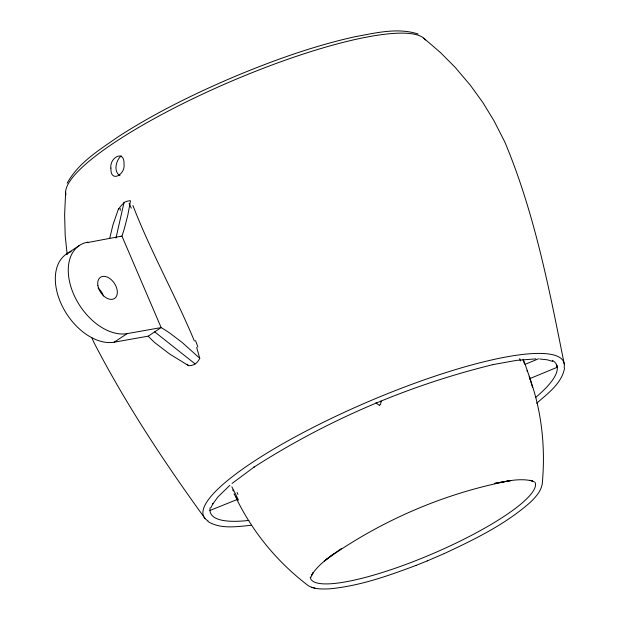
<?xml version="1.0" encoding="UTF-8"?>
<svg xmlns="http://www.w3.org/2000/svg" width="620" height="620" viewBox="0 0 620 620"><rect width="100%" height="100%" fill="white"/><g stroke="black" fill="none" stroke-linecap="round" stroke-linejoin="round"><path stroke-width="0.93" d="M65.635 192.184L64.62 214.652L65.193 235.708L67.2 254.704M564.564 368.125C561.759 383.501 547.708 393.537 536.688 403.232M109.763 238.126L112.956 224.874L118.521 208.708M115.994 238.026L123.923 202.911M310.705 577.607L313.147 572.601L311.682 574.98C318.99 563.658 330.607 556.086 341.457 548.506M210.94 507.703L212.877 503.696L212.521 504.347L218.015 496.829L229.857 485.305M67.193 183.14C78.562 162.44 99.766 149.668 118.591 136.501C155.108 112.956 194.254 93.744 234.19 76.756C273.133 60.489 313.053 46.128 354.284 36.882C375.046 33.123 397.366 27.241 418.097 34.023M311.682 574.98L312.062 574.368M232.035 483.468L254.154 467.023L253.743 467.302C327.205 420.128 408.836 385.121 493.66 364.467L493.179 364.576L516.576 360.367L535.82 358.879M327.693 558.388L324.361 561.092L334.141 553.544M121.171 155.852C115.94 160.317 113.181 171.678 120.024 175.731M327.252 558.744C381.928 520.164 445.454 492.737 511.291 480.485L494.489 483.43C506.982 481.104 520.079 477.966 532.72 480.988L530.123 480.329L534.3 481.849M66.371 254.092L79.314 245.528M87.11 242.645L121.939 236.088A100.959 29.396 -60.5 0 0 124.395 228.439L127.844 215.016L130.502 200.779A25.172 17.655 87.6 0 0 123.837 202.608M121.125 236.623L121.939 236.088L161.154 327.592A101.068 57.947 21.9 0 1 169.709 333.048L182.094 342.411L199.772 358.283A20.77 15.515 74 0 1 195.153 363.979A20.77 15.523 75.1 0 1 188.581 365.653L169.717 354.051L154.984 342.798A101.068 76.671 10.9 0 1 148.219 336.156L114.196 342.178A50.871 32.922 56.5 0 1 61.729 305.024A50.871 32.922 56.5 0 1 71.261 251.643M114.196 342.178L127.131 333.614L161.154 327.592L148.219 336.156M444.214 553.59C474.54 539.408 505.331 524.481 530.565 502.092C535.688 497.07 540.927 491.358 542.229 484.034C545.6 448.252 541.934 411.982 529.782 378.06M444.269 553.567L427.257 560.899M529.906 378.58L557.248 367.272L557.109 366.397M529.17 376.046L525.117 364.335L538.478 358.81M209.862 510.485L237.305 499.464L236.104 496.791M236.778 499.302C253.472 533.37 278.403 563.053 308.566 585.877C314.867 589.364 322.4 589.124 329.383 588.845C359.321 586.094 387.996 575.933 415.966 565.432M427.296 560.883L415.857 565.479M251.549 525.272C237.235 526.543 220.875 529.495 207.925 521.505M379.517 405.1L380.626 404.38L380.951 401.915M539.687 358.965L547.476 359.848L552.66 361.429M311.666 587.318L313.007 587.683M313.619 587.837L314.945 588.202M154.69 331.871L195.099 363.886M423.817 38.223L440.464 52.568L455.297 67.479L470.355 85.25L482.732 102.354L493.861 120.536L504.757 141.864C534.518 212.714 549.204 288.912 564.239 363.956M188.589 365.684L187.139 364.196M375.976 402.62L377.208 403.806A6.355 6.262 9 0 0 379.471 405.216M204.972 518.382C164.347 462.381 126.023 404.442 94.163 342.961L91.621 337.365M236.352 497.969L235.933 497.24M235.794 496.992L235.36 496.217M235.073 495.682L234.631 494.861M234.476 494.582L234.035 493.737M232.709 489.901L233.29 491.087M132.905 205.499C150.831 251.844 175.282 295.221 194.393 341M523.187 359.189L525.117 364.335M523.474 361.096L523.071 360.042M529.635 377.921L529.86 378.332M523.668 361.623L524.505 363.87M529.403 377.309L529.162 376.642M526.977 370.605L527.194 371.194M196.664 347.355L199.772 358.283M529.689 377.735L532.464 387.267M557.225 367.211L556.837 365.203M127.131 333.614A50.871 32.922 56.5 0 1 73.501 293.88A50.871 32.922 56.5 0 1 87.916 242.11M98.1 288.044A12.718 8.23 56.5 0 1 103.501 295.949M120.28 210.428A83.809 68.324 -79.1 0 1 120.195 208.475M118.753 208.994A25.172 17.507 -88.7 0 1 123.977 203.042M129.084 203.562A83.809 40.99 82.3 0 1 131.285 208.181M195.54 340.574A140.802 102.292 69.2 0 1 197.834 347.006M237.468 499.914A6.355 0.651 64.5 0 1 236.491 498.395M231.865 486.808A25.606 1.155 63.6 0 1 238.483 500.139M238.003 494.411A74.346 1.504 63.6 0 1 237.057 492.489M380.936 400.977A25.606 25.327 -10.4 0 1 381.037 401.907M529.333 376.239A6.355 0.496 71.3 0 1 530.139 378.967M529.751 377.89A25.606 0.488 70.7 0 1 530.774 380.967M519.653 358.654A74.346 3.077 69.3 0 1 520.513 360.964M65.968 194.882A195.858 40.385 -23.2 0 1 228.904 82.297A195.858 40.385 -23.2 0 1 425.498 40.036M552.35 360.352A188.224 38.812 -23.2 0 1 535.525 397.575M248.992 520.428A188.224 38.812 -23.2 0 1 210.133 507.741M208.064 520.901A195.858 40.385 -23.2 0 1 366.172 402.574A195.858 40.385 -23.2 0 1 564.154 367.536M534.975 482.244A122.093 25.18 -23.2 0 1 429.714 554.978A122.093 25.18 -23.2 0 1 310.225 577.088M110.895 168.09C110.244 183.35 125.496 174.685 124.016 164.269C124.667 149.025 109.383 157.658 110.895 168.09M97.867 285.456A12.718 8.23 56.5 0 0 113.894 298.832A12.718 8.23 56.5 0 0 110.809 279.287A12.718 8.23 56.5 0 0 97.867 285.456"/></g></svg>
